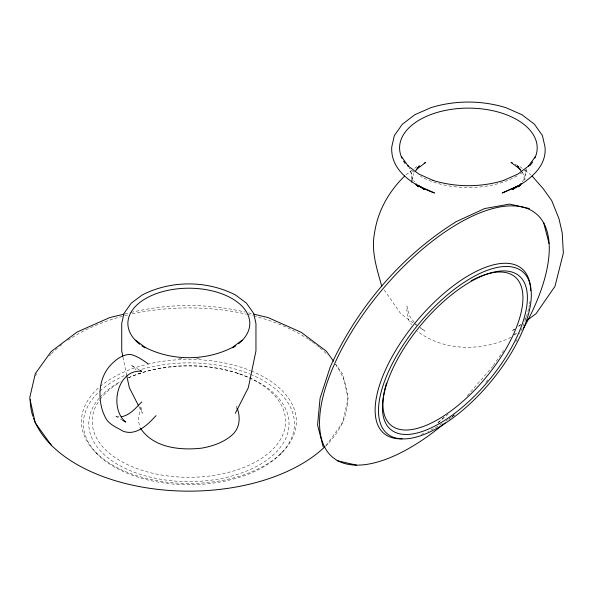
<?xml version="1.0" encoding="UTF-8"?>
<svg xmlns="http://www.w3.org/2000/svg" width="593" height="593" viewBox="0 0 593 593"><rect width="100%" height="100%" fill="white"/><g stroke="black" fill="none" stroke-linecap="round" stroke-linejoin="round"><path stroke-width="0.44" stroke-dasharray="2.96 2.22" d="M411.787 179.649L411.831 176.299L410.489 170.161L412.461 178.819L414.566 181.747M236.325 408.785L236.941 406.094L237.259 407.814M412.135 180.472L413.677 173.697M515.784 341.768L517.111 339.448M493.272 365.659L503.998 349.937M514.22 334.971L515.243 333.474M522.203 181.747L524.308 178.819L526.28 170.161L524.938 176.299L524.99 179.649M524.657 319.486L526.191 317.351M467.343 395.701L492.761 366.407M326.335 445.343L342.665 422.527L348.15 398.296L342.672 374.064L335.616 364.072M280.304 454.275L281.964 452.496M443.905 417.316L437.174 423.446L448.152 414.218M452.392 416.657L454.49 414.892M406.012 174.794L411.801 170.443M414.692 168.264L416.864 166.626M514.62 329.011L511.826 331.109L514.791 329.071M518.801 325.861L520.891 324.289M514.62 334.8L516.711 333.229M518.497 326.521L520.721 324.986M511.033 337.254C482.02 351.575 443.423 351.486 417.272 331.124M138.844 373.746L140.548 373.123M124.834 313.964L130.163 312.689M131.046 312.481C168.115 303.371 207.846 303.275 244.976 312.051M119 416.872L114.938 415.841L121.891 419.859M248.534 312.904L252.974 313.964M237.252 373.123L238.964 373.746M515.05 164.313L517.481 165.469M139.392 369.936L130.89 365.029L132.839 366.207L136.093 369.884M415.315 324.475L416.797 325.498M420.496 328.048L424.944 331.109L420.066 327.44M519.905 166.626L524.249 169.894M524.975 170.443L530.765 174.794M415.182 323.763L416.575 324.816M413.091 322.948L400.66 313.593L383.812 289.34M95.836 452.496L97.497 454.275M522.07 172.267L523.093 173.697L524.642 180.472M414.159 322.34L409.044 315.209L406.954 306.032L406.954 311.822L409.044 320.998L411.601 324.564M139.021 406.687L142.379 413.277L140.741 406.094L138.206 419.874L139.933 427.434M122.981 357.194L126.554 374.976M529.986 301.333A107.459 47.017 -50.1 0 1 529.512 304.216M529.327 305.187A107.459 47.017 -50.1 0 1 528.919 307.144M528.563 308.738A107.459 47.017 -50.1 0 1 522.767 326.573M522.04 328.329A107.459 47.017 -50.1 0 1 519.572 333.896M454.349 414.892A107.459 47.017 -50.1 0 1 452.096 416.612M451.34 417.175A107.459 47.017 -50.1 0 1 449.071 418.836M448.315 419.377A107.459 47.017 -50.1 0 1 445.291 421.467M442.282 423.461A107.459 47.017 -50.1 0 1 427.85 431.563M423.676 433.431A107.459 47.017 -50.1 0 1 421.23 434.417M487.794 379.891A158.694 69.433 -50.1 0 1 484.8 383.434M454.038 415.115A158.694 69.433 -50.1 0 1 449.286 419.325M251.373 370.996A107.459 62.043 0 0 1 276.99 457.01A107.459 62.043 0 0 1 128.288 472.703A107.459 62.043 0 0 1 99.535 387.021M100.195 386.458A107.459 62.043 0 0 1 146.434 364.487M147.331 364.265A107.459 62.043 0 0 1 250.52 370.647M250.58 374.361A105.539 60.931 0 0 1 275.893 458.315A105.539 60.931 0 0 1 131.09 474.785A105.539 60.931 0 0 1 99.342 391.573M99.98 390.987A105.539 60.931 0 0 1 126.361 374.724M141.979 369.231A105.539 60.931 0 0 1 249.712 374.005M128.37 377.763A100.121 57.803 0 0 1 285.218 408.028A100.121 57.803 0 0 1 179.294 481.346A100.121 57.803 0 0 1 99.58 397.695M100.21 396.984A100.121 57.803 0 0 1 121.113 381.269M128.37 377.941A96.696 55.831 0 0 1 280.689 403.907A96.696 55.831 0 0 1 185.387 477.269A96.696 55.831 0 0 1 99.565 400.112M100.113 399.356A96.696 55.831 0 0 1 119.69 382.485M335.519 364.465A158.694 91.618 0 0 1 325.142 446.514M35.617 375.814A158.694 91.618 0 0 1 36.729 373.523M49.456 355.793A158.694 91.618 0 0 1 50.79 354.406M51.465 353.717A158.694 91.618 0 0 1 59.115 346.809M59.804 346.245A158.694 91.618 0 0 1 61.917 344.577M67.869 340.271A158.694 91.618 0 0 1 128.622 314.772M132.232 313.949A158.694 91.618 0 0 1 246.473 314.149M247.377 314.357A158.694 91.618 0 0 1 252.759 315.654M253.648 315.884A158.694 91.618 0 0 1 308.382 339.226M309.161 339.745A158.694 91.618 0 0 1 311.458 341.323M312.214 341.857A158.694 91.618 0 0 1 316.595 345.133M317.299 345.689A158.694 91.618 0 0 1 319.368 347.372M320.042 347.935A158.694 91.618 0 0 1 327.684 355.096M526.747 168.879A68.803 39.724 0 0 1 518.697 174.935M517.037 175.928A68.803 39.724 0 0 1 420.481 176.351M414.173 172.296A68.803 39.724 0 0 1 408.799 167.7M199.441 358.068A60.968 35.202 0 0 1 195.912 358.365M181.769 358.365A60.968 35.202 0 0 1 178.241 358.068"/><path stroke-width="0.89" d="M411.75 182.162L411.772 180.487M235.302 413.277L248.311 387.733L255.954 350.967L255.954 323.407L253.663 313.378L246.443 303.164L235.525 294.995C206.824 280.215 170.858 280.215 142.157 294.995L131.231 303.164L124.011 313.378L121.728 323.407L121.728 350.967L122.803 356.304M415.219 171.547L419.333 165.81L417.242 168.338M535.36 156.574L528.43 166.225L528.978 165.736L517.859 174.105L503.368 180.524L503.783 180.42C480.819 187.455 455.95 187.455 432.986 180.42L433.401 180.524L418.91 174.105L407.791 165.736L408.34 166.225L401.409 156.574M520.632 183.949L518.527 186.877L521.343 183.452M404.685 176.017C388.919 191.339 377.785 210.952 374.568 232.841C370.944 251.232 376.874 268.874 381.803 286.375M155.996 415.656C147.916 424.536 136.049 436.352 122.936 431.104C116.265 427.093 107.874 424.188 104.835 416.308C103.071 412.817 101.877 409.066 101.106 405.241C98.06 390.409 101.018 373.842 112.485 363.212C117.407 358.446 123.722 354.073 130.883 354.481C137.183 356.171 143.032 360.092 148.206 363.954M141.749 401.921C135.849 407.769 130.045 415.33 121.291 416.753M416.204 169.598L425.774 162.386L424.158 163.157M232.367 347.498L242.152 340.137M517.504 185.817L512.545 189.552C528.207 180.598 546.976 167.611 545.019 146.997L542.41 135.545L534.412 124.204L521.847 114.671L505.777 107.629C481.523 100.202 455.254 100.202 431 107.629L414.93 114.671L402.365 124.204L394.36 135.545L391.751 146.997C390.246 171.34 414.477 185.861 434.528 192.992L416.286 184.89M526.606 320.746L536.109 313.593L554.966 286.375L563.35 253.137L562.208 232.841L559.006 218.824L551.727 200.59L543.106 188.574L532.084 176.017M520.491 184.89L502.241 192.992L516.266 186.78M232.723 347.283C205.741 361.181 171.933 361.181 144.959 347.283M123.944 314.179L109.735 317.574L76.942 332.102L51.191 351.53L35.306 373.672L29.709 397.851L35.143 422.527M529.467 208.551L509.617 204.081L484.6 208.573L456.187 221.656C400.987 256.035 357.26 307.7 330.316 366.719L320.072 398.192L317.566 424.996L323.207 446.959M337.239 460.731L356.623 465.171M253.856 314.179L268.066 317.574L301.133 332.258L326.358 351.234L333.496 361.122M512.619 163.157L510.996 162.386L520.572 169.598M140.163 370.38L141.705 371.27C117.251 368.868 108.749 408.318 125.753 422.083L122.662 420.304M420.504 186.78L424.232 189.552L418.554 185.283M135.53 340.137L145.307 347.498M518.482 167.078L517.437 165.81L521.551 171.547M415.997 184.141L418.25 186.877L416.145 183.949M140.437 428.146C153.283 447.915 180.428 450.613 201.946 448.108C213.102 446.077 224.184 442.259 232.686 434.491C239.869 427.686 240.476 417.598 237.415 408.673M35.321 422.913L51.206 445.054M138.599 405.864L129.37 387.733L126.732 375.858M543.699 222.775L549.022 243.434M445.21 422.809A158.694 69.433 -50.1 0 1 321.124 405.671A158.694 69.433 -50.1 0 1 481.953 212.079A158.694 69.433 -50.1 0 1 523.145 328.989M402.18 438.79A107.459 47.017 -50.1 0 1 419.785 317.44A107.459 47.017 -50.1 0 1 530.691 290.592M471.227 280.704A96.696 42.303 -50.1 0 1 520.869 313.489A96.696 42.303 -50.1 0 1 437.545 419.733A96.696 42.303 -50.1 0 1 384.353 391.476M384.56 390.49A96.696 42.303 -50.1 0 1 386.547 382.959M324.534 447.092A158.694 91.618 0 0 1 161.904 489.818A158.694 91.618 0 0 1 33.497 418.08M32.897 416.338A158.694 91.618 0 0 1 30.206 399.526M401.928 158.123A68.803 39.724 0 0 1 468.388 108.119A68.803 39.724 0 0 1 534.842 158.123M532.722 161.919A68.803 39.724 0 0 1 529.927 165.595M405.093 163.409A68.803 39.724 0 0 1 403.574 161.163M139.785 344.303A60.968 35.202 0 0 1 147.65 297.456A60.968 35.202 0 0 1 229.18 297.011A60.968 35.202 0 0 1 238.571 343.77M235.777 345.867A60.968 35.202 0 0 1 232.738 347.832M144.937 347.832A60.968 35.202 0 0 1 141.897 345.867M438.635 427.368A105.539 46.172 -50.1 0 0 527.681 277.998A105.539 46.172 -50.1 0 0 398.422 352.627A105.539 46.172 -50.1 0 0 438.635 427.368M439.465 423.528A100.121 43.808 -50.1 0 0 523.945 281.831A100.121 43.808 -50.1 0 0 401.32 352.627A100.121 43.808 -50.1 0 0 439.465 423.528"/></g></svg>
